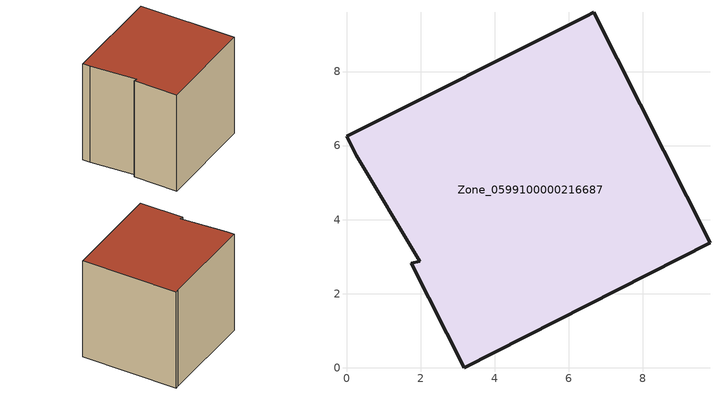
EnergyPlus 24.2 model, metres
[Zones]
Zone_0599100000216687
 floor ground (C_G): 6.67,9.6 9.82,3.37 3.18,0 1.75,2.82 1.97,2.87 0.26,5.75 0,6.25 6.48,9.5 z0
 wall outside (C_F): 3.18,0 9.82,3.37 6.67,9.6 6.48,9.5 0,6.25 0.26,5.75 1.97,2.87 1.75,2.82 3.18,0 z0:7.58
 roof outside (C_R): 9.82,3.37 6.67,9.6 6.48,9.5 0,6.25 0.26,5.75 1.97,2.87 1.75,2.82 3.18,0 z7.58
[BUILDING]
Pand.0599100000216687: North Axis=0; Terrain=City; Loads Convergence Tolerance Value=0.04; Temperature Convergence Tolerance Value=0.4; Solar Distribution=FullExterior; Maximum Number of Warmup Days=25; Minimum Number of Warmup Days=1
[Site:Location]
Rotterdam.The.Hague.AP_ZH_NLD Design_Conditions: Latitude=51.96; Longitude=4.45; Time Zone=1; Elevation=-4.5
[SITE:GROUNDTEMPERATURE:BUILDINGSURFACE]
18, 18, 18, 18, 18, 18, 18, 18, 18, 18, 18, 18
[MATERIAL] Thermal Absorptance=0.9; Solar Absorptance=0.7; Visible Absorptance=0.7
Name | Roughness | Thickness | Conductivity | Density | Specific Heat
G.TC.1946 | MediumSmooth | 0.15 | 1 | 540 | 1210
F.TC.1946 | Rough | 0.3 | 0.857143 | 1920 | 840
R.TC.1946 | MediumRough | 0.2 | 0.909091 | 1500 | 1000
[CONSTRUCTION]
C_G: G.TC.1946
C_F: F.TC.1946
C_R: R.TC.1946
[ZONE]
Zone_0599100000216687: Type=1; Multiplier=1; Ceiling Height=Autocalculate; Volume=Autocalculate; Floor Area=autocalculate; Part of Total Floor Area=Yes
[ZONEINFILTRATION:DESIGNFLOWRATE]
Infil_Zone_0599100000216687: Zone or ZoneList or Space or SpaceList=Zone_0599100000216687; Schedule=AlwaysOn; Design Flow Rate Calculation Method=Flow/Area; Flow Rate per Floor Area=0.003; Constant Term Coefficient=1; Temperature Term Coefficient=0; Velocity Term Coefficient=0; Velocity Squared Term Coefficient=0
[HVACTEMPLATE:ZONE:IDEALLOADSAIRSYSTEM]
Zone_0599100000216687: Maximum Heating Supply Air Temperature=50; Minimum Cooling Supply Air Temperature=13; Maximum Heating Supply Air Humidity Ratio=0.0156; Minimum Cooling Supply Air Humidity Ratio=0.0077; Heating Limit=NoLimit; Cooling Limit=NoLimit; Dehumidification Control Type=ConstantSensibleHeatRatio; Cooling Sensible Heat Ratio=0.7; Dehumidification Setpoint=60; Humidification Control Type=None; Humidification Setpoint=30; Outdoor Air Method=None; Outdoor Air Flow Rate per Person=0.00944; Outdoor Air Flow Rate per Zone Floor Area=0; Outdoor Air Flow Rate per Zone=0; Demand Controlled Ventilation Type=None; Outdoor Air Economizer Type=NoEconomizer; Heat Recovery Type=None; Sensible Heat Recovery Effectiveness=0.7; Latent Heat Recovery Effectiveness=0.65
[ZONECONTROL:THERMOSTAT]
ThermostatControl_Zone_0599100000216687: Zone or ZoneList=Zone_0599100000216687; Control Type Schedule=DualSetpointControlType; Control 1=Thermostat_Zone_0599100000216687; Temperature Difference Between Cutout And Setpoint=0
[THERMOSTATSETPOINT:DUALSETPOINT]
Thermostat_Zone_0599100000216687: Heating Setpoint Temperature Schedule=HeatingSetpoint_Zone_0599100000216687; Cooling Setpoint Temperature Schedule=CoolingSetpoint_Zone_0599100000216687
[SCHEDULE:COMPACT]
HeatingSetpoint_Zone_0599100000216687: Through: 12/31, For: AllDays, Until: 24:00, 21
CoolingSetpoint_Zone_0599100000216687: Through: 12/31, For: AllDays, Until: 24:00, 24
DualSetpointControlType: Through: 12/31, For: AllDays, Until: 24:00, 4
AlwaysOn: Through: 12/31, For: AllDays, Until: 24:00, 1
